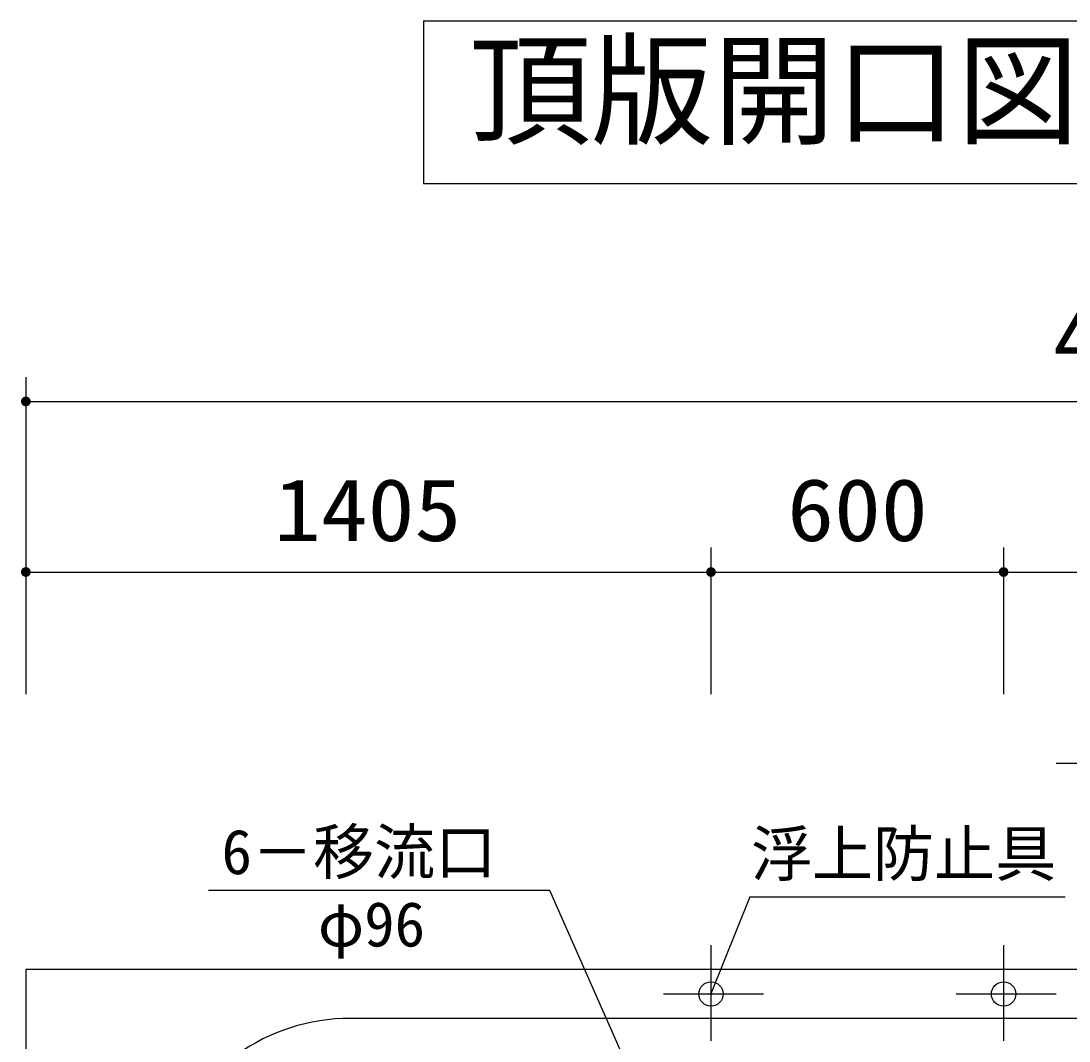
# Model space of a CAD drawing. Units: millimetres, scale not verified. Extents: x -14850 to 14850, y -10500 to 10500.
# Drawn here: x -9699 to -7550, y 2427 to 4520 of the extents above; entities that cross this region are included whole.
import ezdxf
from ezdxf.enums import TextEntityAlignment as Align

# ---------------------------------------------------------------- set-up
doc = ezdxf.new("R2010")
doc.units = ezdxf.units.MM
doc.header["$LTSCALE"] = 50
for name, color, linetype, lineweight in [('0-0_躯体', 3, 'Continuous', 25), ('0-2_製作', 5, 'Continuous', 25), ('0-5_水管', 3, 'Continuous', 25), ('0-6_文字', 5, 'Continuous', 25)]:
    doc.layers.add(name, color=color, linetype=linetype, lineweight=lineweight)
doc.styles.add('ＭＳ ゴシック', font='')
doc.styles.get('ＭＳ ゴシック').set_extended_font_data('MS Gothic')

msp = doc.modelspace()

# ---------------------------------------------------------------- linework, layer by layer
at = {"layer": '0-0_躯体'}
for p, q in [((-6895.24, 2996.57), (-7576.12, 2996.57)), ((-8614.13, 2735.83), (-9314.3, 2735.83)), ((-8052.84, 1465.94), (-8614.13, 2735.83)), ((-6148.87, 2473.65), (-9023.77, 2473.65))]:
    msp.add_line(p, q, dxfattribs=at)
at = {"layer": '0-0_躯体', "color": 2}
for p, q in [((-9688.87, 2573.65), (-9688.87, 173.65)), ((-5088.87, 2573.65), (-9688.87, 2573.65))]:
    msp.add_line(p, q, dxfattribs=at)
at = {"layer": '0-0_躯体'}
msp.add_arc((-9023.77, 2073.65), 400, 90, 160.52878, dxfattribs=at)
at = {"layer": '0-2_製作', "color": 2}
for p, q in [((-9688.87, 3789.33), (-9688.87, 3138.55)), ((-9688.87, 3739.33), (-5088.87, 3739.33)), ((-8283.87, 3439.33), (-8283.87, 3138.55)), ((-7683.87, 3439.33), (-7683.87, 3138.55)), ((-9688.87, 3389.33), (-8283.87, 3389.33)), ((-8283.87, 3389.33), (-7683.87, 3389.33)), ((-7683.87, 3389.33), (-6783.87, 3389.33))]:
    msp.add_line(p, q, dxfattribs=at)
at = {"layer": '0-2_製作'}
for points in [[(-9695.72, 3746.62), (-9698.87, 3739.33), (-9696.58, 3745.71)], [(-9695.72, 3746.62), (-9688.87, 3739.33), (-9698.87, 3739.33)], [(-9696.58, 3745.71), (-9698.87, 3739.33), (-9698.85, 3739.96)], [(-9696.58, 3745.71), (-9698.85, 3739.96), (-9697.31, 3744.69)], [(-9697.31, 3744.69), (-9698.85, 3739.96), (-9698.69, 3741.21)], [(-9697.31, 3744.69), (-9698.69, 3741.21), (-9697.92, 3743.59)], [(-9697.92, 3743.59), (-9698.69, 3741.21), (-9698.38, 3742.42)], [(-9694.75, 3747.42), (-9688.87, 3739.33), (-9695.72, 3746.62)], [(-9693.69, 3748.1), (-9688.87, 3739.33), (-9694.75, 3747.42)], [(-9692.55, 3748.63), (-9688.87, 3739.33), (-9693.69, 3748.1)], [(-9691.36, 3749.02), (-9688.87, 3739.33), (-9692.55, 3748.63)], [(-9690.12, 3749.26), (-9688.87, 3739.33), (-9691.36, 3749.02)], [(-9688.87, 3749.33), (-9688.87, 3739.33), (-9690.12, 3749.26)], [(-9688.24, 3749.31), (-9688.87, 3739.33), (-9688.87, 3749.33)], [(-9687, 3749.16), (-9688.87, 3739.33), (-9688.24, 3749.31)], [(-9685.78, 3748.85), (-9688.87, 3739.33), (-9687, 3749.16)], [(-9684.61, 3748.38), (-9688.87, 3739.33), (-9685.78, 3748.85)], [(-9684.61, 3748.38), (-9678.87, 3739.33), (-9688.87, 3739.33)], [(-9683.51, 3747.78), (-9678.87, 3739.33), (-9684.61, 3748.38)], [(-9682.5, 3747.04), (-9678.87, 3739.33), (-9683.51, 3747.78)], [(-9681.58, 3746.18), (-9678.87, 3739.33), (-9682.5, 3747.04)], [(-9680.78, 3745.21), (-9678.87, 3739.33), (-9681.58, 3746.18)], [(-9680.11, 3744.15), (-9678.87, 3739.33), (-9680.78, 3745.21)], [(-9679.57, 3743.02), (-9678.87, 3739.33), (-9680.11, 3744.15)], [(-9679.19, 3741.82), (-9678.87, 3739.33), (-9679.57, 3743.02)], [(-9678.95, 3740.59), (-9678.87, 3739.33), (-9679.19, 3741.82)], [(-9688.87, 3739.33), (-9698.79, 3738.08), (-9698.87, 3739.33)], [(-9688.87, 3739.33), (-9698.56, 3736.85), (-9698.79, 3738.08)], [(-9688.87, 3739.33), (-9698.17, 3735.65), (-9698.56, 3736.85)], [(-9688.87, 3739.33), (-9697.63, 3734.52), (-9698.17, 3735.65)], [(-9688.87, 3739.33), (-9696.96, 3733.46), (-9697.63, 3734.52)], [(-9688.87, 3739.33), (-9696.16, 3732.49), (-9696.96, 3733.46)], [(-9688.87, 3739.33), (-9695.25, 3731.63), (-9696.16, 3732.49)], [(-9688.87, 3739.33), (-9694.23, 3730.89), (-9695.25, 3731.63)], [(-9688.87, 3739.33), (-9693.13, 3730.29), (-9694.23, 3730.89)], [(-9688.87, 3739.33), (-9691.96, 3729.82), (-9693.13, 3730.29)], [(-9688.87, 3729.33), (-9691.96, 3729.82), (-9688.87, 3739.33)], [(-9688.87, 3729.33), (-9690.75, 3729.51), (-9691.96, 3729.82)], [(-9688.87, 3729.33), (-9689.5, 3729.35), (-9690.75, 3729.51)], [(-9678.87, 3739.33), (-9688.87, 3729.33), (-9688.87, 3739.33)], [(-9678.87, 3739.33), (-9687.62, 3729.41), (-9688.87, 3729.33)], [(-9678.87, 3739.33), (-9686.38, 3729.65), (-9687.62, 3729.41)], [(-9678.87, 3739.33), (-9685.19, 3730.04), (-9686.38, 3729.65)], [(-9678.87, 3739.33), (-9684.05, 3730.57), (-9685.19, 3730.04)], [(-9678.87, 3739.33), (-9682.99, 3731.24), (-9684.05, 3730.57)], [(-9678.87, 3739.33), (-9682.03, 3732.04), (-9682.99, 3731.24)], [(-9678.87, 3739.33), (-9681.17, 3732.96), (-9682.03, 3732.04)], [(-9678.89, 3738.71), (-9681.17, 3732.96), (-9678.87, 3739.33)], [(-9678.89, 3738.71), (-9680.43, 3733.98), (-9681.17, 3732.96)], [(-9679.05, 3737.46), (-9680.43, 3733.98), (-9678.89, 3738.71)], [(-9679.05, 3737.46), (-9679.82, 3735.08), (-9680.43, 3733.98)], [(-9679.36, 3736.24), (-9679.82, 3735.08), (-9679.05, 3737.46)], [(-9695.72, 3396.62), (-9688.87, 3389.33), (-9696.58, 3395.71)], [(-9694.75, 3397.42), (-9688.87, 3389.33), (-9695.72, 3396.62)], [(-9693.69, 3398.1), (-9688.87, 3389.33), (-9694.75, 3397.42)], [(-9692.55, 3398.63), (-9688.87, 3389.33), (-9693.69, 3398.1)], [(-9691.36, 3399.02), (-9688.87, 3389.33), (-9692.55, 3398.63)], [(-9690.12, 3399.26), (-9688.87, 3389.33), (-9691.36, 3399.02)], [(-9688.87, 3399.33), (-9688.87, 3389.33), (-9690.12, 3399.26)], [(-9688.24, 3399.31), (-9688.87, 3389.33), (-9688.87, 3399.33)], [(-9687, 3399.16), (-9688.87, 3389.33), (-9688.24, 3399.31)], [(-9685.78, 3398.85), (-9688.87, 3389.33), (-9687, 3399.16)], [(-9684.61, 3398.38), (-9688.87, 3389.33), (-9685.78, 3398.85)], [(-9684.61, 3398.38), (-9678.87, 3389.33), (-9688.87, 3389.33)], [(-9683.51, 3397.78), (-9678.87, 3389.33), (-9684.61, 3398.38)], [(-9682.5, 3397.04), (-9678.87, 3389.33), (-9683.51, 3397.78)], [(-9681.58, 3396.18), (-9678.87, 3389.33), (-9682.5, 3397.04)], [(-9680.78, 3395.21), (-9678.87, 3389.33), (-9681.58, 3396.18)], [(-8290.72, 3396.62), (-8293.87, 3389.33), (-8293.85, 3389.96)], [(-8290.72, 3396.62), (-8283.87, 3389.33), (-8293.87, 3389.33)], [(-8290.72, 3396.62), (-8293.85, 3389.96), (-8291.58, 3395.71)], [(-8289.75, 3397.42), (-8283.87, 3389.33), (-8290.72, 3396.62)], [(-8288.69, 3398.1), (-8283.87, 3389.33), (-8289.75, 3397.42)], [(-8287.55, 3398.63), (-8283.87, 3389.33), (-8288.69, 3398.1)], [(-8286.36, 3399.02), (-8283.87, 3389.33), (-8287.55, 3398.63)], [(-8285.13, 3399.26), (-8283.87, 3389.33), (-8286.36, 3399.02)], [(-8283.87, 3399.33), (-8283.87, 3389.33), (-8285.13, 3399.26)], [(-8283.24, 3399.31), (-8283.87, 3389.33), (-8283.87, 3399.33)], [(-8282, 3399.16), (-8283.87, 3389.33), (-8283.24, 3399.31)], [(-8280.78, 3398.85), (-8283.87, 3389.33), (-8282, 3399.16)], [(-8279.61, 3398.38), (-8283.87, 3389.33), (-8280.78, 3398.85)], [(-8279.61, 3398.38), (-8273.87, 3389.33), (-8283.87, 3389.33)], [(-8278.51, 3397.78), (-8273.87, 3389.33), (-8279.61, 3398.38)], [(-8277.5, 3397.04), (-8273.87, 3389.33), (-8278.51, 3397.78)], [(-8276.58, 3396.18), (-8273.87, 3389.33), (-8277.5, 3397.04)], [(-8275.78, 3395.21), (-8273.87, 3389.33), (-8276.58, 3396.18)], [(-7689.75, 3397.42), (-7693.87, 3389.33), (-7690.72, 3396.62)], [(-7689.75, 3397.42), (-7683.87, 3389.33), (-7693.87, 3389.33)], [(-7690.72, 3396.62), (-7693.87, 3389.33), (-7693.85, 3389.96)], [(-7690.72, 3396.62), (-7693.85, 3389.96), (-7691.58, 3395.71)], [(-7688.69, 3398.1), (-7683.87, 3389.33), (-7689.75, 3397.42)], [(-7687.55, 3398.63), (-7683.87, 3389.33), (-7688.69, 3398.1)], [(-7686.36, 3399.02), (-7683.87, 3389.33), (-7687.55, 3398.63)], [(-7685.12, 3399.26), (-7683.87, 3389.33), (-7686.36, 3399.02)], [(-7683.87, 3399.33), (-7683.87, 3389.33), (-7685.12, 3399.26)], [(-7683.24, 3399.31), (-7683.87, 3389.33), (-7683.87, 3399.33)], [(-7682, 3399.16), (-7683.87, 3389.33), (-7683.24, 3399.31)], [(-7680.78, 3398.85), (-7683.87, 3389.33), (-7682, 3399.16)], [(-7679.61, 3398.38), (-7683.87, 3389.33), (-7680.78, 3398.85)], [(-7679.61, 3398.38), (-7673.87, 3389.33), (-7683.87, 3389.33)], [(-7678.51, 3397.78), (-7673.87, 3389.33), (-7679.61, 3398.38)], [(-7677.5, 3397.04), (-7673.87, 3389.33), (-7678.51, 3397.78)], [(-7676.58, 3396.18), (-7673.87, 3389.33), (-7677.5, 3397.04)], [(-7675.78, 3395.21), (-7673.87, 3389.33), (-7676.58, 3396.18)], [(-9696.58, 3395.71), (-9698.87, 3389.33), (-9698.85, 3389.96)], [(-9696.58, 3395.71), (-9688.87, 3389.33), (-9698.87, 3389.33)], [(-9688.87, 3389.33), (-9698.79, 3388.08), (-9698.87, 3389.33)], [(-9696.58, 3395.71), (-9698.85, 3389.96), (-9697.31, 3394.69)], [(-9697.31, 3394.69), (-9698.85, 3389.96), (-9698.69, 3391.21)], [(-9688.87, 3389.33), (-9698.56, 3386.85), (-9698.79, 3388.08)], [(-9697.31, 3394.69), (-9698.69, 3391.21), (-9697.92, 3393.59)], [(-9697.92, 3393.59), (-9698.69, 3391.21), (-9698.38, 3392.42)], [(-9688.87, 3389.33), (-9698.17, 3385.65), (-9698.56, 3386.85)], [(-9688.87, 3389.33), (-9697.63, 3384.52), (-9698.17, 3385.65)], [(-9688.87, 3389.33), (-9696.96, 3383.46), (-9697.63, 3384.52)], [(-9688.87, 3389.33), (-9696.16, 3382.49), (-9696.96, 3383.46)], [(-9688.87, 3389.33), (-9695.25, 3381.63), (-9696.16, 3382.49)], [(-9688.87, 3389.33), (-9694.23, 3380.89), (-9695.25, 3381.63)], [(-9688.87, 3389.33), (-9693.13, 3380.29), (-9694.23, 3380.89)], [(-9688.87, 3389.33), (-9691.96, 3379.82), (-9693.13, 3380.29)], [(-9688.87, 3379.33), (-9691.96, 3379.82), (-9688.87, 3389.33)], [(-9688.87, 3379.33), (-9690.75, 3379.51), (-9691.96, 3379.82)], [(-9688.87, 3379.33), (-9689.5, 3379.35), (-9690.75, 3379.51)], [(-9678.87, 3389.33), (-9688.87, 3379.33), (-9688.87, 3389.33)], [(-9678.87, 3389.33), (-9687.62, 3379.41), (-9688.87, 3379.33)], [(-9678.87, 3389.33), (-9686.38, 3379.65), (-9687.62, 3379.41)], [(-9678.87, 3389.33), (-9685.19, 3380.04), (-9686.38, 3379.65)], [(-9678.87, 3389.33), (-9684.05, 3380.57), (-9685.19, 3380.04)], [(-9678.87, 3389.33), (-9682.99, 3381.24), (-9684.05, 3380.57)], [(-9678.87, 3389.33), (-9682.03, 3382.04), (-9682.99, 3381.24)], [(-9678.87, 3389.33), (-9681.17, 3382.96), (-9682.03, 3382.04)], [(-9678.87, 3389.33), (-9680.43, 3383.98), (-9681.17, 3382.96)], [(-9680.11, 3394.15), (-9678.87, 3389.33), (-9680.78, 3395.21)], [(-9678.89, 3388.71), (-9680.43, 3383.98), (-9678.87, 3389.33)], [(-9679.05, 3387.46), (-9680.43, 3383.98), (-9678.89, 3388.71)], [(-9679.05, 3387.46), (-9679.82, 3385.08), (-9680.43, 3383.98)], [(-9679.57, 3393.02), (-9678.87, 3389.33), (-9680.11, 3394.15)], [(-9679.36, 3386.24), (-9679.82, 3385.08), (-9679.05, 3387.46)], [(-9679.19, 3391.82), (-9678.87, 3389.33), (-9679.57, 3393.02)], [(-9678.95, 3390.59), (-9678.87, 3389.33), (-9679.19, 3391.82)], [(-8283.87, 3389.33), (-8293.79, 3388.08), (-8293.87, 3389.33)], [(-8291.58, 3395.71), (-8293.85, 3389.96), (-8293.69, 3391.21)], [(-8283.87, 3389.33), (-8293.56, 3386.85), (-8293.79, 3388.08)], [(-8291.58, 3395.71), (-8293.69, 3391.21), (-8292.31, 3394.69)], [(-8292.31, 3394.69), (-8293.69, 3391.21), (-8293.38, 3392.42)], [(-8283.87, 3389.33), (-8293.17, 3385.65), (-8293.56, 3386.85)], [(-8292.31, 3394.69), (-8293.38, 3392.42), (-8292.92, 3393.59)], [(-8283.87, 3389.33), (-8292.63, 3384.52), (-8293.17, 3385.65)], [(-8283.87, 3389.33), (-8291.96, 3383.46), (-8292.63, 3384.52)], [(-8283.87, 3389.33), (-8291.16, 3382.49), (-8291.96, 3383.46)], [(-8283.87, 3389.33), (-8290.25, 3381.63), (-8291.16, 3382.49)], [(-8283.87, 3389.33), (-8289.23, 3380.89), (-8290.25, 3381.63)], [(-8283.87, 3389.33), (-8288.13, 3380.29), (-8289.23, 3380.89)], [(-8283.87, 3389.33), (-8286.96, 3379.82), (-8288.13, 3380.29)], [(-8283.87, 3379.33), (-8286.96, 3379.82), (-8283.87, 3389.33)], [(-8283.87, 3379.33), (-8285.75, 3379.51), (-8286.96, 3379.82)], [(-8283.87, 3379.33), (-8284.5, 3379.35), (-8285.75, 3379.51)], [(-8273.87, 3389.33), (-8283.87, 3379.33), (-8283.87, 3389.33)], [(-8273.87, 3389.33), (-8282.62, 3379.41), (-8283.87, 3379.33)], [(-8273.87, 3389.33), (-8281.38, 3379.65), (-8282.62, 3379.41)], [(-8273.87, 3389.33), (-8280.19, 3380.04), (-8281.38, 3379.65)], [(-8273.87, 3389.33), (-8279.05, 3380.57), (-8280.19, 3380.04)], [(-8273.87, 3389.33), (-8277.99, 3381.24), (-8279.05, 3380.57)], [(-8273.87, 3389.33), (-8277.03, 3382.04), (-8277.99, 3381.24)], [(-8273.87, 3389.33), (-8276.17, 3382.96), (-8277.03, 3382.04)], [(-8273.89, 3388.71), (-8276.17, 3382.96), (-8273.87, 3389.33)], [(-8274.05, 3387.46), (-8276.17, 3382.96), (-8273.89, 3388.71)], [(-8274.05, 3387.46), (-8275.43, 3383.98), (-8276.17, 3382.96)], [(-8275.11, 3394.15), (-8273.87, 3389.33), (-8275.78, 3395.21)], [(-8274.36, 3386.24), (-8275.43, 3383.98), (-8274.05, 3387.46)], [(-8274.36, 3386.24), (-8274.82, 3385.08), (-8275.43, 3383.98)], [(-8274.57, 3393.02), (-8273.87, 3389.33), (-8275.11, 3394.15)], [(-8274.19, 3391.82), (-8273.87, 3389.33), (-8274.57, 3393.02)], [(-8273.95, 3390.59), (-8273.87, 3389.33), (-8274.19, 3391.82)], [(-7683.87, 3389.33), (-7693.79, 3388.08), (-7693.87, 3389.33)], [(-7691.58, 3395.71), (-7693.85, 3389.96), (-7693.69, 3391.21)], [(-7683.87, 3389.33), (-7693.56, 3386.85), (-7693.79, 3388.08)], [(-7691.58, 3395.71), (-7693.69, 3391.21), (-7692.31, 3394.69)], [(-7692.31, 3394.69), (-7693.69, 3391.21), (-7693.38, 3392.42)], [(-7683.87, 3389.33), (-7693.17, 3385.65), (-7693.56, 3386.85)], [(-7692.31, 3394.69), (-7693.38, 3392.42), (-7692.92, 3393.59)], [(-7683.87, 3389.33), (-7692.63, 3384.52), (-7693.17, 3385.65)], [(-7683.87, 3389.33), (-7691.96, 3383.46), (-7692.63, 3384.52)], [(-7683.87, 3389.33), (-7691.16, 3382.49), (-7691.96, 3383.46)], [(-7683.87, 3389.33), (-7690.25, 3381.63), (-7691.16, 3382.49)], [(-7683.87, 3389.33), (-7689.23, 3380.89), (-7690.25, 3381.63)], [(-7683.87, 3389.33), (-7688.13, 3380.29), (-7689.23, 3380.89)], [(-7683.87, 3389.33), (-7686.96, 3379.82), (-7688.13, 3380.29)], [(-7683.87, 3379.33), (-7686.96, 3379.82), (-7683.87, 3389.33)], [(-7683.87, 3379.33), (-7685.75, 3379.51), (-7686.96, 3379.82)], [(-7683.87, 3379.33), (-7684.5, 3379.35), (-7685.75, 3379.51)], [(-7673.87, 3389.33), (-7683.87, 3379.33), (-7683.87, 3389.33)], [(-7673.87, 3389.33), (-7682.62, 3379.41), (-7683.87, 3379.33)], [(-7673.87, 3389.33), (-7681.38, 3379.65), (-7682.62, 3379.41)], [(-7673.87, 3389.33), (-7680.19, 3380.04), (-7681.38, 3379.65)], [(-7673.87, 3389.33), (-7679.05, 3380.57), (-7680.19, 3380.04)], [(-7673.87, 3389.33), (-7677.99, 3381.24), (-7679.05, 3380.57)], [(-7673.87, 3389.33), (-7677.03, 3382.04), (-7677.99, 3381.24)], [(-7673.89, 3388.71), (-7677.03, 3382.04), (-7673.87, 3389.33)], [(-7673.89, 3388.71), (-7676.17, 3382.96), (-7677.03, 3382.04)], [(-7674.05, 3387.46), (-7676.17, 3382.96), (-7673.89, 3388.71)], [(-7674.05, 3387.46), (-7675.43, 3383.98), (-7676.17, 3382.96)], [(-7675.11, 3394.15), (-7673.87, 3389.33), (-7675.78, 3395.21)], [(-7674.36, 3386.24), (-7675.43, 3383.98), (-7674.05, 3387.46)], [(-7674.36, 3386.24), (-7674.82, 3385.08), (-7675.43, 3383.98)], [(-7674.57, 3393.02), (-7673.87, 3389.33), (-7675.11, 3394.15)], [(-7674.19, 3391.82), (-7673.87, 3389.33), (-7674.57, 3393.02)], [(-7673.95, 3390.59), (-7673.87, 3389.33), (-7674.19, 3391.82)]]:
    msp.add_solid(points, dxfattribs=at)
at = {"layer": '0-5_水管'}
msp.add_line((-8873.49, 4519.91), (-6206.82, 4519.91), dxfattribs=at)
msp.add_lwpolyline([(-8873.49, 4519.91), (-8873.49, 4186.58), (-6206.82, 4186.58)], dxfattribs=at)
at = {"layer": '0-6_文字', "color": 4}
for q in [(-8283.87, 2523.65), (-7557.75, 2723.06)]:
    msp.add_line((-8204.03, 2723.06), q, dxfattribs=at)
at = {"layer": '0-6_文字', "color": 7}
for p, q in [((-8283.87, 2623.85), (-8283.87, 2427.37)), ((-7683.87, 2623.85), (-7683.87, 2427.37)), ((-8381.2, 2523.65), (-8176.05, 2523.65)), ((-7781.2, 2523.65), (-7576.05, 2523.65))]:
    msp.add_line(p, q, dxfattribs=at)
for centre in [(-8283.87, 2523.65), (-7683.87, 2523.65)]:
    msp.add_circle(centre, 25, dxfattribs=at)

# ---------------------------------------------------------------- texts
at = {"layer": '0-0_躯体', "color": 4, "style": 'ＭＳ ゴシック'}
for s, p in [('\u30006－移流口\u3000', (-9412.78, 2741.94)), ('\u3000\u3000φ96', (-9340.35, 2593.46))]:
    msp.add_text(s, height=91.79, dxfattribs=at).set_placement(p, align=Align.BOTTOM_LEFT)
at = {"layer": '0-2_製作', "color": 4, "style": 'ＭＳ ゴシック', "width": 1.1}
for s, p in [('4600', (-7582.62, 3764.33)), ('1405', (-9180.12, 3414.33)), ('600', (-8127.62, 3414.33))]:
    msp.add_text(s, height=128.4, dxfattribs=at).set_placement(p, align=Align.BOTTOM_LEFT)
at = {"layer": '0-5_水管', "color": 4, "style": 'ＭＳ ゴシック'}
msp.add_text('頂版開口図', height=183.3, dxfattribs=at).set_placement((-8779.61, 4230.75), align=Align.BOTTOM_LEFT)
at = {"layer": '0-6_文字', "color": 4, "style": 'ＭＳ ゴシック'}
msp.add_text('浮上防止具', height=91.79, dxfattribs=at).set_placement((-8201.99, 2737.94), align=Align.BOTTOM_LEFT)

doc.saveas('drawing.dxf')
